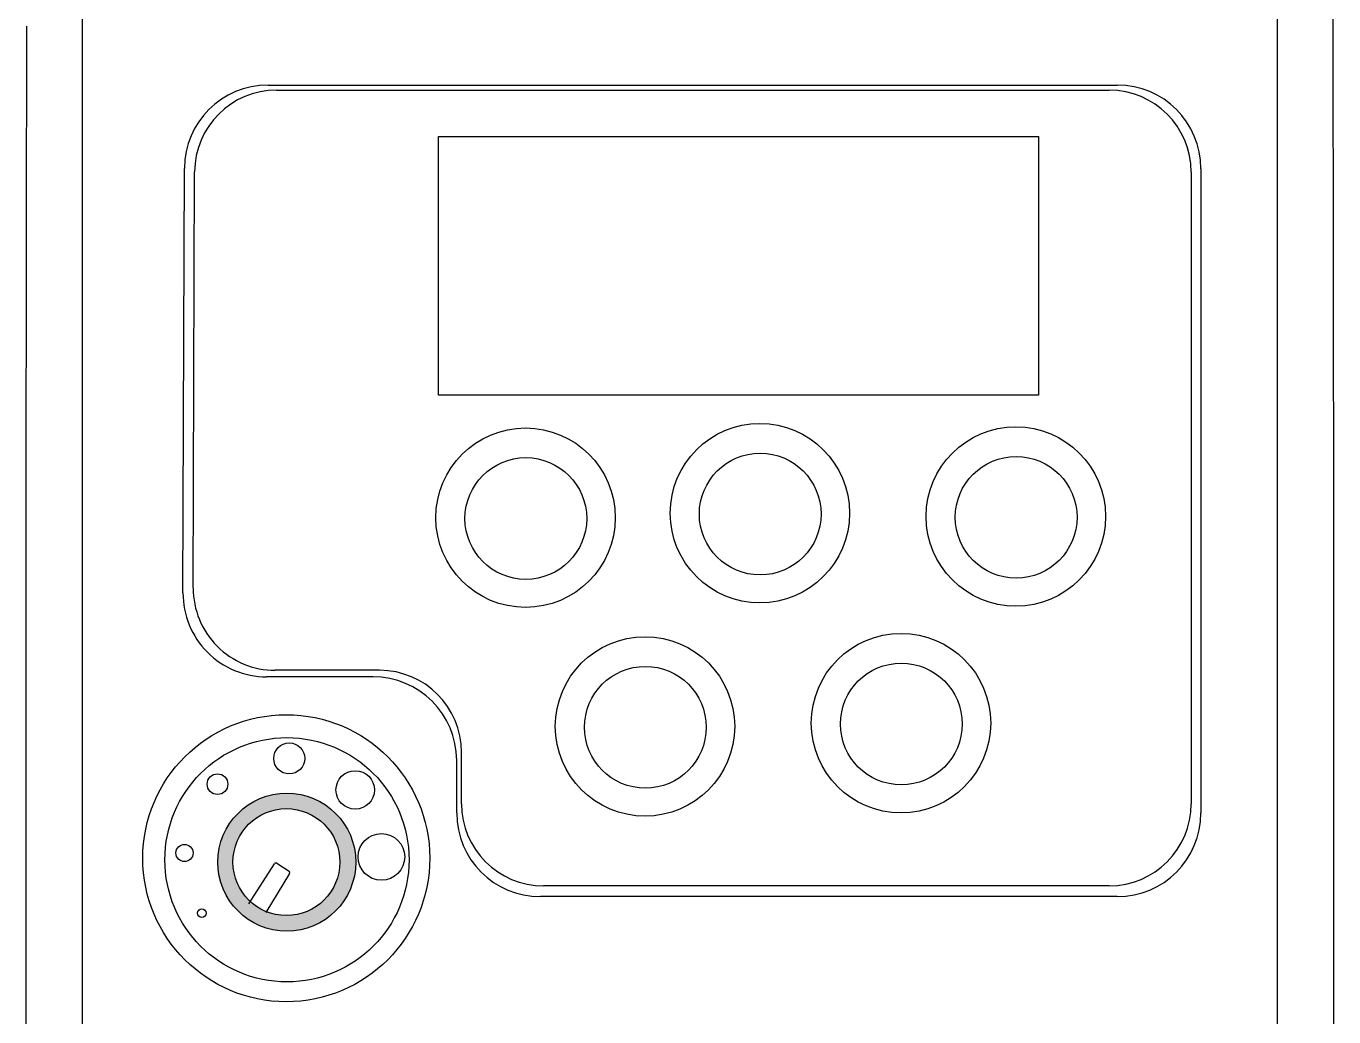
# Model space of a CAD drawing. Header units: inches. Extents: x 15 to 154, y 10 to 111.
# Drawn here: x 144.349 to 146.342, y 104.544 to 106.053 of the extents above; entities that cross this region are included whole.
import ezdxf

# ---------------------------------------------------------------- set-up
doc = ezdxf.new("R2010")
doc.units = ezdxf.units.IN
doc.header["$MEASUREMENT"] = 0

# ---------------------------------------------------------------- blocks, each defined once
blk = doc.blocks.new('varia')
at = {"true_color": 0x293189}
h = blk.add_hatch(color=177, dxfattribs=at)
h.dxf.hatch_style = 1
h.paths.add_polyline_path([(151.7252, 102.6326, 1), (152.1456, 102.6326, 1)])
h.paths.add_polyline_path([(152.0971, 102.6327, -1), (151.7714, 102.6327, -1)], flags=16)
at = {"color": 177, "true_color": 0x293189}
for p, q in [((151.8782, 105.001), (154.467, 105.001)), ((151.9043, 104.9854), (154.4423, 104.9854)), ((151.6189, 103.4533), (151.6232, 104.7468)), ((151.6501, 103.4681), (151.6543, 104.7362)), ((154.6923, 104.7354), (154.6923, 102.8105)), ((154.722, 104.746), (154.722, 102.7825)), ((152.2181, 103.2172), (151.9001, 103.2172)), ((152.1983, 103.1974), (151.8739, 103.1974)), ((152.4533, 102.7825), (152.4533, 102.9424)), ((152.4681, 102.8105), (152.4681, 102.9672)), ((151.8201, 102.5059), (151.898, 102.6277)), ((151.9049, 102.6293), (151.9422, 102.6051)), ((151.9438, 102.5983), (151.8711, 102.479)), ((154.4423, 102.5605), (152.7181, 102.5605)), ((154.467, 102.5275), (152.7083, 102.5275))]:
    blk.add_line(p, q, dxfattribs=at)
blk.add_lwpolyline([(152.3974, 104.8439), (154.2272, 104.8439), (154.2272, 104.0558), (152.3974, 104.0558)], close=True, dxfattribs=at)
for centre, radius in [((153.3776, 103.6961), 0.2734), ((152.6632, 103.6824), 0.2734), ((154.1579, 103.6861), 0.2734), ((152.6641, 103.6798), 0.1855), ((153.3785, 103.6935), 0.1855), ((154.1588, 103.6835), 0.1855), ((153.8078, 103.0562), 0.2734), ((153.0274, 103.0462), 0.2734), ((153.0284, 103.0436), 0.1855), ((153.8087, 103.0536), 0.1855), ((151.9338, 102.6445), 0.4374), ((151.9359, 102.6398), 0.3722), ((151.9428, 102.9488), 0.0473), ((151.7242, 102.8702), 0.0315), ((152.1439, 102.8527), 0.0586), ((151.9354, 102.6326), 0.2102), ((151.9342, 102.6327), 0.1629), ((152.2238, 102.6486), 0.0711), ((151.6236, 102.6605), 0.0262), ((151.6761, 102.4769), 0.0131)]:
    blk.add_circle(centre, radius, dxfattribs=at)
for centre, radius, start, end in [((151.8782, 104.746), 0.255, 90, 179.8108), ((151.9043, 104.7354), 0.25, 90, 179.8108), ((154.4423, 104.7354), 0.25, 0, 90), ((154.467, 104.746), 0.255, 0, 90), ((151.8739, 103.4524), 0.255, 179.8108, 270), ((151.9001, 103.4672), 0.25, 179.8108, 270), ((152.2181, 102.9672), 0.25, 0, 90), ((152.1983, 102.9424), 0.255, 0, 90), ((152.7083, 102.7825), 0.255, 180, 270), ((152.7181, 102.8105), 0.25, 180, 270), ((154.4423, 102.8105), 0.25, 270, 0), ((154.467, 102.7825), 0.255, 270, 0), ((151.9022, 102.6251), 0.005, 57.1102, 147.4347), ((151.9395, 102.6009), 0.005, 328.6564, 57.1102)]:
    blk.add_arc(centre, radius, start, end, dxfattribs=at)
at = {"color": 177, "linetype": 'Continuous', "true_color": 0x293189}
for points, knots in [([(151.3123, 100.9369), (151.3123, 100.9767), (151.3123, 101.0628), (151.3123, 101.2015), (151.3123, 101.3594), (151.3123, 101.5363), (151.3123, 101.7324), (151.3123, 101.9475), (151.3123, 102.1818), (151.3123, 102.4353), (151.3123, 102.7078), (151.3123, 102.9994), (151.3123, 103.2718), (151.3123, 103.5187), (151.3123, 103.7338), (151.3123, 103.9486), (151.3123, 104.1634), (151.3123, 104.378), (151.3123, 104.5924), (151.3123, 104.8067), (151.3123, 105.0207), (151.3123, 105.2345), (151.3123, 105.448), (151.3123, 105.5901), (151.3123, 105.6611)], [0, 0, 0, 0, 0.0252983, 0.0546273, 0.0879869, 0.1253769, 0.1667975, 0.2122489, 0.2617316, 0.3152469, 0.3727966, 0.4343818, 0.5000013, 0.545461, 0.5909202, 0.6363784, 0.6818353, 0.7272907, 0.7727445, 0.8181969, 0.8636482, 0.9090987, 0.9545491, 1, 1, 1, 1]), ([(154.9557, 100.9369), (154.9557, 101.7248), (154.9557, 102.5147), (154.9557, 104.0924), (154.9557, 104.8798), (154.9557, 105.6611)], [0, 0, 0, 0, 0.5, 0.5, 1, 1, 1, 1]), ([(151.1436, 100.7391), (151.1435, 100.7699), (151.1434, 100.8339), (151.1431, 100.9337), (151.1429, 101.0412), (151.1427, 101.1563), (151.1424, 101.279), (151.1422, 101.4094), (151.142, 101.5475), (151.1417, 101.6932), (151.1415, 101.8816), (151.1412, 102.1126), (151.141, 102.386), (151.1408, 102.6666), (151.1408, 102.9238), (151.1408, 103.1551), (151.1408, 103.3581), (151.1409, 103.5611), (151.141, 103.764), (151.1412, 103.9668), (151.1414, 104.1695), (151.1417, 104.3721), (151.1419, 104.5745), (151.1422, 104.7767), (151.1426, 104.9787), (151.1429, 105.1131), (151.143, 105.1803)], [0, 0, 0, 0, 0.020898, 0.043502, 0.067812, 0.093828, 0.121551, 0.150979, 0.182113, 0.214953, 0.249498, 0.309369, 0.370826, 0.433869, 0.498501, 0.544091, 0.589683, 0.635276, 0.68087, 0.726464, 0.772058, 0.817651, 0.863243, 0.908833, 0.954419, 1, 1, 1, 1]), ([(155.1245, 100.7391), (155.1245, 100.7698), (155.1247, 100.8338), (155.1249, 100.9336), (155.1251, 101.041), (155.1254, 101.1561), (155.1256, 101.2789), (155.1258, 101.4093), (155.1261, 101.5474), (155.1263, 101.6932), (155.1265, 101.8824), (155.1268, 102.1145), (155.127, 102.3888), (155.1272, 102.6686), (155.1272, 102.9246), (155.1272, 103.1551), (155.1272, 103.3581), (155.1271, 103.5611), (155.127, 103.764), (155.1268, 103.9669), (155.1266, 104.1696), (155.1263, 104.3721), (155.1261, 104.5745), (155.1258, 104.7767), (155.1254, 104.9787), (155.1251, 105.1131), (155.125, 105.1803)], [0, 0, 0, 0, 0.020884, 0.043477, 0.06778, 0.093793, 0.121515, 0.150947, 0.182088, 0.214938, 0.249499, 0.309939, 0.371586, 0.43444, 0.498501, 0.544095, 0.589689, 0.635283, 0.680878, 0.726473, 0.772067, 0.81766, 0.86325, 0.908838, 0.954422, 1, 1, 1, 1])]:
    blk.add_open_spline(points, degree=3, knots=knots, dxfattribs=at)
blk.add_open_spline([(155.125, 105.1803), (155.1249, 105.2542), (155.1243, 105.3262), (155.1236, 105.3906)], degree=3, dxfattribs=at)

msp = doc.modelspace()

# ---------------------------------------------------------------- block references
at = {"color": 8, "xscale": 0.5, "yscale": 0.5, "zscale": 0.5}
msp.add_blockref('varia', (68.7785, 53.463), dxfattribs=at)

doc.saveas('drawing.dxf')
